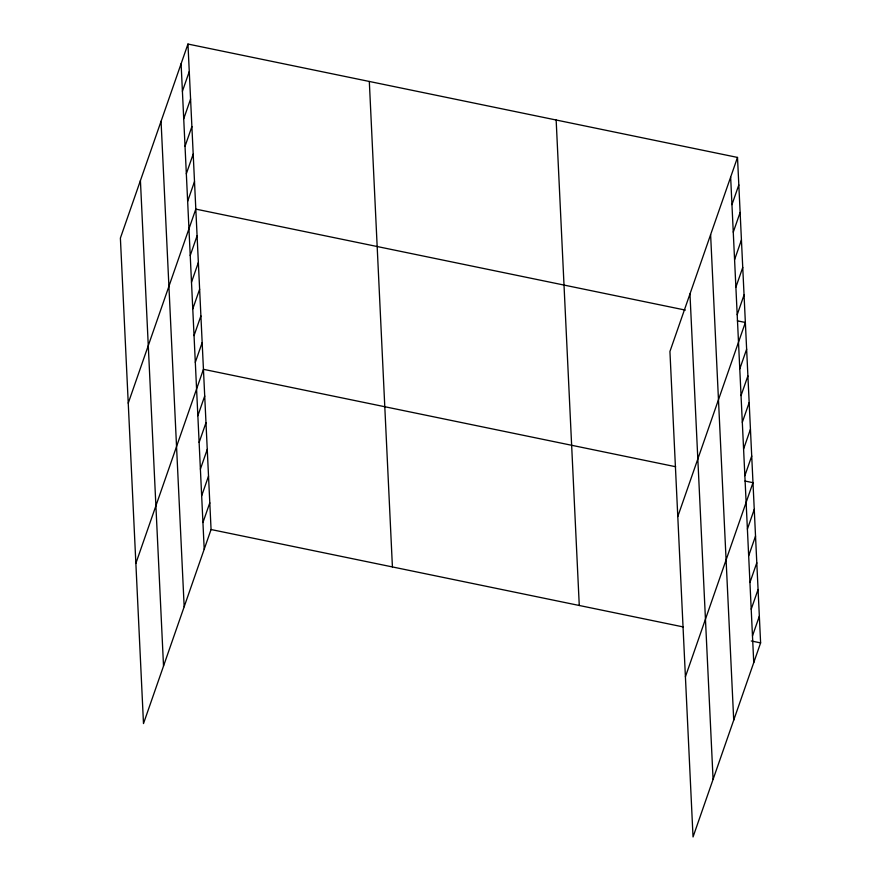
<?xml version="1.0" encoding="UTF-8"?>
<svg xmlns="http://www.w3.org/2000/svg" width="881" height="881" viewBox="0 0 881 881"><rect width="100%" height="100%" fill="white"/><g stroke="black" fill="none" stroke-linecap="round" stroke-linejoin="round"><path stroke-width="1.32" d="M187.961 44.05L120.389 238.101L143.493 723.576L211.066 529.525L187.961 44.05L737.507 157.424L760.611 642.899L693.039 836.95L669.934 351.475L737.507 157.424M182.411 91.261L189.272 71.559M183.722 118.77L190.582 99.068M185.032 146.279L191.893 126.578M186.332 173.788L193.192 154.087M187.642 201.297L194.503 181.596M128.241 403.168L195.813 209.116L685.363 310.101M190.23 255.512L197.091 235.811M191.496 282.217L198.357 262.516M192.774 308.912L199.635 289.21M194.04 335.617L200.901 315.916M195.307 362.322L202.167 342.621M135.861 563.366L203.445 369.315L675.65 466.732M197.851 415.722L204.711 396.021M199.128 442.416L205.989 422.715M200.394 469.121L207.255 449.42M201.661 495.827L208.522 476.125M202.938 522.521L209.799 502.82M731.957 204.634L738.818 184.933M733.267 232.144L740.128 212.442M734.578 259.653L741.439 239.951M735.888 287.162L742.749 267.461M737.199 314.671L744.06 294.97M677.786 516.541L745.37 322.479L737.364 320.838M739.776 368.886L746.636 349.184M741.042 395.591L747.903 375.89M742.32 422.285L749.18 402.584M743.586 448.991L750.447 429.289M744.863 475.696L751.724 455.995M685.418 676.74L752.991 482.689L744.996 481.037M747.396 529.096L754.257 509.394M748.674 555.79L755.535 536.089M749.94 582.495L756.801 562.794M751.218 609.2L758.078 589.499M752.484 635.895L759.345 616.193M211.066 529.525L683.271 626.942M751.284 640.972L760.611 642.899M730.646 177.125L753.751 662.6M710.615 234.665L733.719 720.129M689.966 293.946L713.081 779.41M556.153 120.014L579.269 605.478M369.315 81.459L392.419 566.935M181.101 63.751L204.205 549.226M161.058 121.292L184.173 606.756M140.42 180.572L163.525 666.036"/></g></svg>
